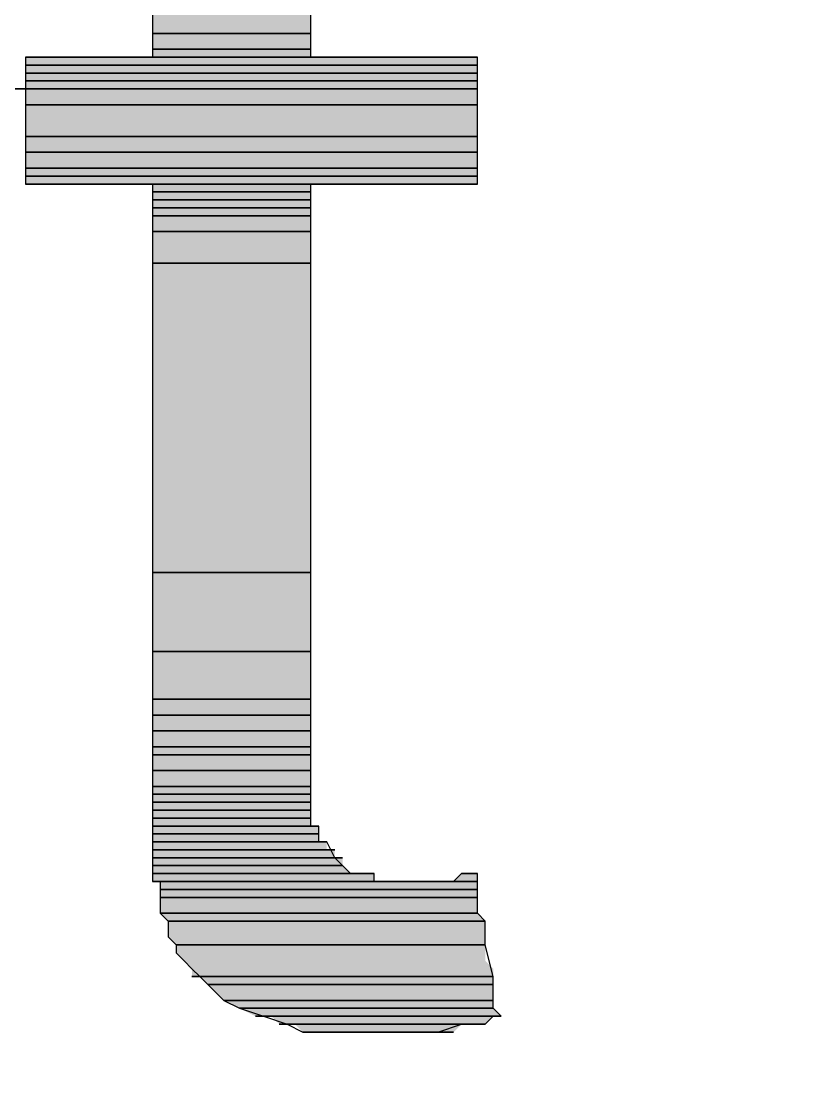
# Model space of a CAD drawing. Header units: millimetres. Extents: x 7018 to 13530, y 4187 to 5692.
# Drawn here: x 11185 to 11189.48, y 4961.71 to 4967.84 of the extents above; entities that cross this region are included whole.
import ezdxf

# ---------------------------------------------------------------- set-up
doc = ezdxf.new("R2010")
doc.units = ezdxf.units.MM
doc.layers.add('绘图', color=7, linetype='Continuous')

# ---------------------------------------------------------------- blocks, each defined once
blk = doc.blocks.new('fr')
at = {"transparency": 33554559}
blk.add_hatch(color=256, dxfattribs=at).paths.add_polyline_path([(1523.7202, -437.3753), (1523.675, -437.4204), (1523.6299, -437.4204), (1523.6299, -437.4655), (1523.5848, -437.4655), (1523.4945, -437.5107), (1523.4494, -437.5558), (1523.3591, -437.6009), (1523.314, -437.6009), (1523.2237, -437.6912), (1523.1786, -437.6912), (1523.0432, -437.8266), (1522.9529, -437.8266), (1522.9078, -437.8717), (1522.8626, -437.8717), (1522.8626, -437.9168), (1522.8175, -437.9168), (1522.8175, -439.3159), (1522.0954, -439.3159), (1522.0954, -440.0381), (1522.8175, -440.0381), (1522.8175, -444.0097), (1522.8626, -444.0097), (1522.8626, -444.1902), (1522.9078, -444.2353), (1522.9078, -444.3256), (1522.9529, -444.3707), (1522.9529, -444.4159), (1523.0432, -444.5061), (1523.0432, -444.5513), (1523.0883, -444.5513), (1523.2237, -444.6867), (1523.4042, -444.7769), (1523.4945, -444.7769), (1523.5396, -444.8221), (1523.6299, -444.8221), (1523.675, -444.8672), (1524.5325, -444.8672), (1524.5777, -444.8221), (1524.7131, -444.8221), (1524.7582, -444.7769), (1524.8033, -444.7769), (1524.7582, -444.7318), (1524.7582, -444.5061), (1524.7131, -444.461), (1524.7131, -444.2353), (1524.6679, -444.1902), (1524.6679, -443.9646), (1524.5777, -443.9646), (1524.5325, -444.0097), (1524.0812, -444.0097), (1524.0812, -443.9646), (1523.9458, -443.9646), (1523.9007, -443.9194), (1523.9007, -443.8743), (1523.8555, -443.8743), (1523.8555, -443.8292), (1523.8104, -443.8292), (1523.8104, -443.784), (1523.7653, -443.784), (1523.7653, -443.6938), (1523.7202, -443.6938), (1523.7202, -440.0381), (1524.6679, -440.0381), (1524.6679, -439.3159), (1523.7202, -439.3159)])
for points in [[(1522.8175, -437.9168), (1522.8175, -439.3159), (1522.0954, -439.3159), (1522.0954, -440.0381), (1522.8175, -440.0381), (1522.8175, -444.0097), (1524.2617, -444.0097), (1524.0812, -444.0097), (1524.0812, -443.9646), (1523.9458, -443.9646), (1523.9007, -443.9194), (1523.8555, -443.8743), (1523.8104, -443.784), (1523.7653, -443.784), (1523.7653, -443.6938), (1523.7202, -443.6938), (1523.7202, -440.0381), (1524.2166, -440.0381), (1524.6679, -440.0381), (1524.6679, -439.3159), (1523.7202, -439.3159), (1523.7202, -437.3753)], [(1522.0503, -439.4965), (1522.0954, -439.4965), (1522.0503, -439.4965)]]:
    blk.add_lwpolyline(points)
for points in [[(1523.7202, -439.1805), (1522.8175, -439.1805)], [(1523.7202, -439.1805), (1522.8175, -439.1805)], [(1523.7202, -439.2708), (1522.8175, -439.2708)], [(1523.7202, -439.2708), (1522.8175, -439.2708)], [(1523.7202, -439.2708), (1522.8175, -439.2708)], [(1523.7202, -439.2708), (1522.8175, -439.2708)], [(1523.7202, -439.2708), (1522.8175, -439.2708)], [(1523.7202, -439.2708), (1522.8175, -439.2708)], [(1523.7202, -439.2708), (1522.8175, -439.2708)], [(1523.7202, -439.2708), (1522.8175, -439.2708)], [(1522.1405, -439.3159), (1522.0954, -439.3159)], [(1524.6679, -439.3159), (1522.0954, -439.3159)], [(1524.6679, -439.3159), (1522.0954, -439.3159)], [(1524.6679, -439.3159), (1522.0954, -439.3159)], [(1524.6679, -439.3159), (1522.0954, -439.3159)], [(1524.6679, -439.3159), (1522.0954, -439.3159)], [(1524.6679, -439.3159), (1522.0954, -439.3159)], [(1524.6679, -439.3159), (1522.0954, -439.3159)], [(1524.6679, -439.3159), (1522.0954, -439.3159)], [(1524.6679, -439.3159), (1522.0954, -439.3159)], [(1524.6679, -439.3159), (1522.0954, -439.3159)], [(1524.6679, -439.3159), (1522.0954, -439.3159)], [(1524.6679, -439.3159), (1522.0954, -439.3159)], [(1524.6679, -439.3611), (1522.0954, -439.3611)], [(1524.6679, -439.3611), (1522.0954, -439.3611)], [(1524.6679, -439.3611), (1522.0954, -439.3611)], [(1524.6679, -439.3611), (1522.0954, -439.3611)], [(1524.6679, -439.3611), (1522.0954, -439.3611)], [(1524.6679, -439.3611), (1522.0954, -439.3611)], [(1522.1857, -439.3159), (1522.1405, -439.3159)], [(1522.2308, -439.3159), (1522.1857, -439.3159)], [(1522.2759, -439.3159), (1522.2308, -439.3159)], [(1522.3662, -439.3159), (1522.2759, -439.3159)], [(1522.5467, -439.3159), (1522.3662, -439.3159)], [(1522.637, -439.3159), (1522.5467, -439.3159)], [(1522.6821, -439.3159), (1522.637, -439.3159)], [(1522.7272, -439.3159), (1522.6821, -439.3159)], [(1522.7724, -439.3159), (1522.7272, -439.3159)], [(1522.8175, -439.3159), (1522.7724, -439.3159), (1523.7202, -439.3159)], [(1523.7202, -439.3159), (1522.7724, -439.3159)], [(1523.7202, -439.3159), (1522.7724, -439.3159)], [(1523.7202, -439.3159), (1522.8175, -439.3159)], [(1523.7202, -439.3159), (1522.8175, -439.3159)], [(1523.7202, -439.3159), (1522.8175, -439.3159)], [(1523.7653, -439.3159), (1523.7202, -439.3159)], [(1523.8104, -439.3159), (1523.7653, -439.3159)], [(1523.8555, -439.3159), (1523.8104, -439.3159)], [(1523.9007, -439.3159), (1523.8555, -439.3159)], [(1523.9458, -439.3159), (1523.9007, -439.3159)], [(1524.0361, -439.3159), (1523.9458, -439.3159)], [(1524.3069, -439.3159), (1524.0361, -439.3159)], [(1524.3971, -439.3159), (1524.3069, -439.3159)], [(1524.4423, -439.3159), (1524.3971, -439.3159)], [(1524.4874, -439.3159), (1524.4423, -439.3159)], [(1524.5325, -439.3159), (1524.4874, -439.3159)], [(1524.5777, -439.3159), (1524.5325, -439.3159)], [(1524.6228, -439.3159), (1524.5777, -439.3159)], [(1524.6679, -439.3159), (1524.6228, -439.3159)], [(1524.6679, -439.4062), (1522.0954, -439.4062)], [(1524.6679, -439.4062), (1522.0954, -439.4062)], [(1522.0954, -439.4965), (1520.3804, -439.4965)], [(1520.3804, -439.4965), (1522.0954, -439.4965)], [(1520.3804, -439.4965), (1522.0954, -439.4965), (1522.0503, -439.4965)], [(1524.6679, -439.4513), (1522.0954, -439.4513)], [(1524.6679, -439.4513), (1522.0954, -439.4513)], [(1524.6679, -439.4965), (1522.0954, -439.4965)], [(1524.6679, -439.4965), (1522.0954, -439.4965)], [(1524.6679, -439.5867), (1522.0954, -439.5867)], [(1524.6679, -439.5867), (1522.0954, -439.5867)], [(1524.6679, -439.7673), (1522.0954, -439.7673)], [(1524.6679, -439.7673), (1522.0954, -439.7673)], [(1524.6679, -439.8575), (1522.0954, -439.8575)], [(1524.6679, -439.8575), (1522.0954, -439.8575)], [(1524.6679, -439.9478), (1522.0954, -439.9478)], [(1524.6679, -439.9478), (1522.0954, -439.9478)], [(1524.6679, -439.9478), (1522.0954, -439.9478)], [(1524.6679, -439.9478), (1522.0954, -439.9478)], [(1524.6679, -439.9478), (1522.0954, -439.9478)], [(1524.6679, -439.9478), (1522.0954, -439.9478)], [(1524.6679, -439.9929), (1522.0954, -439.9929)], [(1524.6679, -439.9929), (1522.0954, -439.9929)], [(1524.6679, -439.9929), (1522.0954, -439.9929)], [(1524.6679, -439.9929), (1522.0954, -439.9929)], [(1524.6679, -439.9929), (1522.0954, -439.9929)], [(1524.6679, -439.9929), (1522.0954, -439.9929)], [(1524.6679, -440.0381), (1522.0954, -440.0381)], [(1524.6679, -440.0381), (1522.0954, -440.0381)], [(1524.6679, -440.0381), (1522.0954, -440.0381)], [(1524.6679, -440.0381), (1522.0954, -440.0381)], [(1524.6679, -440.0381), (1522.0954, -440.0381)], [(1524.6679, -440.0381), (1522.0954, -440.0381)], [(1524.6679, -440.0381), (1522.0954, -440.0381)], [(1524.6679, -440.0381), (1522.0954, -440.0381)], [(1522.1405, -440.0381), (1522.0954, -440.0381)], [(1522.1857, -440.0381), (1522.1405, -440.0381)], [(1522.2308, -440.0381), (1522.1857, -440.0381)], [(1522.3211, -440.0381), (1522.2308, -440.0381)], [(1522.4113, -440.0381), (1522.3211, -440.0381)], [(1522.5918, -440.0381), (1522.4113, -440.0381)], [(1522.6821, -440.0381), (1522.5918, -440.0381)], [(1522.7272, -440.0381), (1522.6821, -440.0381)], [(1522.7724, -440.0381), (1522.7272, -440.0381)], [(1523.7202, -440.0381), (1522.7724, -440.0381)], [(1523.7202, -440.0381), (1522.7724, -440.0381)], [(1522.7724, -440.0381), (1523.7202, -440.0381)], [(1523.7202, -440.0381), (1522.7724, -440.0381)], [(1523.7202, -440.0381), (1522.8175, -440.0381)], [(1523.7202, -440.0381), (1522.8175, -440.0381)], [(1523.7202, -440.0381), (1522.8175, -440.0381)], [(1523.7202, -440.0381), (1522.8175, -440.0381)], [(1523.7202, -440.0381), (1522.8175, -440.0381)], [(1523.7202, -440.0381), (1522.8175, -440.0381)], [(1523.7202, -440.0381), (1522.8175, -440.0381)], [(1523.7202, -440.0381), (1522.8175, -440.0381)], [(1523.7653, -440.0381), (1523.7202, -440.0381)], [(1523.8104, -440.0381), (1523.7653, -440.0381)], [(1523.8555, -440.0381), (1523.8104, -440.0381)], [(1523.9007, -440.0381), (1523.8555, -440.0381)], [(1523.9909, -440.0381), (1523.9007, -440.0381)], [(1524.1263, -440.0381), (1523.9909, -440.0381)], [(1524.2166, -440.0381), (1524.1263, -440.0381)], [(1524.352, -440.0381), (1524.2166, -440.0381)], [(1524.4423, -440.0381), (1524.352, -440.0381)], [(1524.4874, -440.0381), (1524.4423, -440.0381)], [(1524.5325, -440.0381), (1524.4874, -440.0381)], [(1524.5777, -440.0381), (1524.5325, -440.0381)], [(1524.6228, -440.0381), (1524.5777, -440.0381)], [(1524.6679, -440.0381), (1524.6228, -440.0381)], [(1523.7202, -440.0832), (1522.8175, -440.0832)], [(1523.7202, -440.0832), (1522.8175, -440.0832)], [(1523.7202, -440.0832), (1522.8175, -440.0832)], [(1523.7202, -440.0832), (1522.8175, -440.0832)], [(1523.7202, -440.1283), (1522.8175, -440.1283)], [(1523.7202, -440.1283), (1522.8175, -440.1283)], [(1523.7202, -440.1735), (1522.8175, -440.1735)], [(1523.7202, -440.1735), (1522.8175, -440.1735)], [(1523.7202, -440.2186), (1522.8175, -440.2186)], [(1523.7202, -440.2186), (1522.8175, -440.2186)], [(1523.7202, -440.3088), (1522.8175, -440.3088)], [(1523.7202, -440.3088), (1522.8175, -440.3088)], [(1523.7202, -440.4894), (1522.8175, -440.4894)], [(1523.7202, -440.4894), (1522.8175, -440.4894)], [(1523.7202, -442.2495), (1522.8175, -442.2495)], [(1523.7202, -442.2495), (1522.8175, -442.2495)], [(1523.7202, -442.7009), (1522.8175, -442.7009)], [(1523.7202, -442.7009), (1522.8175, -442.7009)], [(1523.7202, -442.9716), (1522.8175, -442.9716)], [(1523.7202, -442.9716), (1522.8175, -442.9716)], [(1523.7202, -443.0619), (1522.8175, -443.0619)], [(1523.7202, -443.0619), (1522.8175, -443.0619)], [(1523.7202, -443.1522), (1522.8175, -443.1522)], [(1523.7202, -443.1522), (1522.8175, -443.1522)], [(1523.7202, -443.2424), (1522.8175, -443.2424)], [(1523.7202, -443.2424), (1522.8175, -443.2424)], [(1523.7202, -443.2424), (1522.8175, -443.2424)], [(1523.7202, -443.2424), (1522.8175, -443.2424)], [(1523.7202, -443.2424), (1522.8175, -443.2424)], [(1523.7202, -443.2424), (1522.8175, -443.2424)], [(1523.7202, -443.2424), (1522.8175, -443.2424)], [(1523.7202, -443.2424), (1522.8175, -443.2424)], [(1523.7202, -443.2424), (1522.8175, -443.2424)], [(1523.7202, -443.2424), (1522.8175, -443.2424)], [(1523.7202, -443.2876), (1522.8175, -443.2876)], [(1523.7202, -443.2876), (1522.8175, -443.2876)], [(1523.7202, -443.2876), (1522.8175, -443.2876)], [(1523.7202, -443.2876), (1522.8175, -443.2876)], [(1523.7202, -443.3778), (1522.8175, -443.3778)], [(1523.7202, -443.3778), (1522.8175, -443.3778)], [(1523.7202, -443.4681), (1522.8175, -443.4681)], [(1523.7202, -443.4681), (1522.8175, -443.4681)], [(1523.7202, -443.4681), (1522.8175, -443.4681)], [(1523.7202, -443.4681), (1522.8175, -443.4681)], [(1523.7202, -443.5132), (1522.8175, -443.5132)], [(1523.7202, -443.5132), (1522.8175, -443.5132)], [(1523.7202, -443.5132), (1522.8175, -443.5132)], [(1523.7202, -443.5132), (1522.8175, -443.5132)], [(1523.7202, -443.5132), (1522.8175, -443.5132)], [(1523.7202, -443.5132), (1522.8175, -443.5132)], [(1523.7202, -443.5132), (1522.8175, -443.5132)], [(1523.7202, -443.5132), (1522.8175, -443.5132)], [(1523.7202, -443.5584), (1522.8175, -443.5584)], [(1523.7202, -443.5584), (1522.8175, -443.5584)], [(1523.7202, -443.5584), (1522.8175, -443.5584)], [(1523.7202, -443.5584), (1522.8175, -443.5584)], [(1523.7202, -443.6035), (1522.8175, -443.6035)], [(1523.7202, -443.6035), (1522.8175, -443.6035)], [(1523.7202, -443.6035), (1522.8175, -443.6035)], [(1523.7202, -443.6035), (1522.8175, -443.6035)], [(1523.7202, -443.6035), (1522.8175, -443.6035)], [(1523.7202, -443.6035), (1522.8175, -443.6035)], [(1523.7202, -443.6035), (1522.8175, -443.6035)], [(1523.7202, -443.6035), (1522.8175, -443.6035)], [(1523.7202, -443.6035), (1522.8175, -443.6035)], [(1523.7202, -443.6035), (1522.8175, -443.6035)], [(1523.7202, -443.6486), (1522.8175, -443.6486)], [(1523.7202, -443.6486), (1522.8175, -443.6486)], [(1523.7202, -443.6486), (1522.8175, -443.6486)], [(1523.7202, -443.6486), (1522.8175, -443.6486)], [(1523.7653, -443.6938), (1522.8175, -443.6938)], [(1522.8175, -443.6938), (1523.7653, -443.6938)], [(1523.7653, -443.6938), (1522.8175, -443.6938)], [(1523.7653, -443.6938), (1522.8175, -443.6938)], [(1523.7653, -443.6938), (1522.8175, -443.6938)], [(1523.7653, -443.6938), (1522.8175, -443.6938)], [(1523.7653, -443.6938), (1522.8175, -443.6938)], [(1523.7653, -443.6938), (1522.8175, -443.6938)], [(1523.7653, -443.7389), (1522.8175, -443.7389)], [(1523.7653, -443.7389), (1522.8175, -443.7389)], [(1523.7653, -443.7389), (1522.8175, -443.7389)], [(1523.7653, -443.7389), (1522.8175, -443.7389)], [(1523.7653, -443.784), (1522.8175, -443.784)], [(1523.7653, -443.784), (1522.8175, -443.784)], [(1523.7653, -443.784), (1522.8175, -443.784)], [(1523.7653, -443.784), (1522.8175, -443.784)], [(1523.7653, -443.784), (1522.8175, -443.784)], [(1523.7653, -443.784), (1522.8175, -443.784)], [(1523.8104, -443.784), (1522.8175, -443.784)], [(1522.8175, -443.784), (1523.8104, -443.784)], [(1523.8104, -443.784), (1522.8175, -443.784)], [(1523.8104, -443.784), (1522.8175, -443.784)], [(1523.8104, -443.784), (1522.8175, -443.784)], [(1523.8104, -443.784), (1522.8175, -443.784)], [(1523.8104, -443.8292), (1522.8175, -443.8292)], [(1523.8104, -443.8292), (1522.8175, -443.8292)], [(1523.8104, -443.8292), (1522.8175, -443.8292)], [(1523.8104, -443.8292), (1522.8175, -443.8292)], [(1523.8104, -443.8292), (1522.8175, -443.8292)], [(1523.8104, -443.8292), (1522.8175, -443.8292)], [(1523.8555, -443.8292), (1522.8175, -443.8292)], [(1522.8175, -443.8292), (1523.8555, -443.8292)], [(1523.9007, -443.8743), (1522.8175, -443.8743)], [(1522.8175, -443.8743), (1523.9007, -443.8743)], [(1523.9007, -443.9194), (1522.8175, -443.9194)], [(1523.9007, -443.9194), (1522.8175, -443.9194)], [(1523.9007, -443.9194), (1522.8175, -443.9194)], [(1523.9007, -443.9194), (1522.8175, -443.9194)], [(1523.9007, -443.9194), (1522.8175, -443.9194)], [(1523.9007, -443.9194), (1522.8175, -443.9194)], [(1523.9007, -443.9194), (1522.8175, -443.9194)], [(1523.9007, -443.9194), (1522.8175, -443.9194)], [(1523.9007, -443.9194), (1522.8175, -443.9194)], [(1523.9007, -443.9194), (1522.8175, -443.9194)], [(1523.9458, -443.9646), (1522.8175, -443.9646)], [(1523.9458, -443.9646), (1522.8175, -443.9646)], [(1523.9458, -443.9646), (1522.8175, -443.9646)], [(1523.9458, -443.9646), (1522.8175, -443.9646)], [(1523.9458, -443.9646), (1522.8175, -443.9646)], [(1523.9458, -443.9646), (1522.8175, -443.9646)], [(1523.9458, -443.9646), (1522.8175, -443.9646)], [(1523.9458, -443.9646), (1522.8175, -443.9646)], [(1523.9909, -443.9646), (1522.8175, -443.9646)], [(1522.8175, -443.9646), (1523.9909, -443.9646)], [(1524.0361, -443.9646), (1522.8175, -443.9646)], [(1522.8175, -443.9646), (1524.0361, -443.9646)], [(1524.0361, -443.9646), (1522.8175, -443.9646)], [(1524.0361, -443.9646), (1522.8175, -443.9646)], [(1524.0361, -443.9646), (1522.8175, -443.9646)], [(1524.0361, -443.9646), (1522.8175, -443.9646)], [(1524.0812, -443.9646), (1522.8175, -443.9646)], [(1522.8175, -443.9646), (1524.0812, -443.9646)], [(1524.0812, -443.9646), (1522.8175, -443.9646)], [(1524.0812, -443.9646), (1522.8175, -443.9646)], [(1524.0812, -443.9646), (1522.8175, -443.9646)], [(1524.0812, -443.9646), (1522.8175, -443.9646)], [(1524.0812, -443.9646), (1522.8175, -443.9646)], [(1524.0812, -443.9646), (1522.8175, -443.9646)], [(1524.6679, -443.9646), (1524.5777, -443.9646), (1524.5325, -444.0097), (1522.8626, -444.0097), (1522.8626, -444.1902), (1522.9078, -444.2353), (1522.9078, -444.3256), (1522.9529, -444.3707), (1522.9529, -444.4159), (1522.998, -444.461), (1523.0432, -444.5061), (1523.0883, -444.5513), (1523.1334, -444.5964), (1523.2237, -444.6867), (1523.314, -444.7318), (1523.4494, -444.7769), (1523.5848, -444.8221), (1523.675, -444.8672), (1524.4423, -444.8672), (1524.5777, -444.8221), (1524.7131, -444.8221), (1524.7582, -444.7769), (1524.8033, -444.7769), (1524.7582, -444.7318), (1524.7582, -444.5513), (1524.7131, -444.3707), (1524.7131, -444.2353), (1524.6679, -444.1902)], [(1524.6228, -443.9646), (1524.5777, -443.9646), (1524.6679, -443.9646)], [(1524.6679, -443.9646), (1524.5777, -443.9646)], [(1524.6679, -443.9646), (1524.5777, -443.9646)], [(1524.6679, -443.9646), (1524.6228, -443.9646)], [(1524.6679, -443.9646), (1524.6228, -443.9646)], [(1524.6679, -443.9646), (1524.6228, -443.9646)], [(1524.6679, -443.9646), (1524.6228, -443.9646)], [(1524.6679, -443.9646), (1524.6228, -443.9646)], [(1524.6679, -443.9646), (1524.6228, -443.9646)], [(1524.0812, -444.0097), (1522.8175, -444.0097)], [(1524.0812, -444.0097), (1522.8175, -444.0097)], [(1524.0812, -444.0097), (1522.8175, -444.0097)], [(1524.0812, -444.0097), (1522.8175, -444.0097)], [(1524.0812, -444.0097), (1522.8175, -444.0097)], [(1524.0812, -444.0097), (1522.8175, -444.0097)], [(1524.0812, -444.0097), (1522.8175, -444.0097)], [(1524.0812, -444.0097), (1522.8175, -444.0097)], [(1524.0812, -444.0097), (1522.8175, -444.0097)], [(1524.0812, -444.0097), (1522.8175, -444.0097)], [(1524.0812, -444.0097), (1522.8175, -444.0097)], [(1524.0812, -444.0097), (1522.8175, -444.0097)], [(1524.1263, -444.0097), (1522.8175, -444.0097)], [(1522.8175, -444.0097), (1524.1263, -444.0097)], [(1524.1263, -444.0097), (1522.8175, -444.0097)], [(1524.1263, -444.0097), (1522.8175, -444.0097)], [(1524.1263, -444.0097), (1522.8175, -444.0097)], [(1524.1263, -444.0097), (1522.8175, -444.0097)], [(1524.1263, -444.0097), (1522.8175, -444.0097)], [(1524.1263, -444.0097), (1522.8175, -444.0097)], [(1524.1263, -444.0097), (1522.8175, -444.0097)], [(1524.1263, -444.0097), (1522.8175, -444.0097)], [(1524.1263, -444.0097), (1522.8175, -444.0097)], [(1524.1263, -444.0097), (1522.8175, -444.0097)], [(1524.1263, -444.0097), (1522.8175, -444.0097)], [(1524.1263, -444.0097), (1522.8175, -444.0097)], [(1524.1263, -444.0097), (1522.8175, -444.0097)], [(1524.1263, -444.0097), (1522.8175, -444.0097)], [(1524.1263, -444.0097), (1522.8175, -444.0097)], [(1524.1263, -444.0097), (1522.8175, -444.0097)], [(1524.1715, -444.0097), (1522.8175, -444.0097)], [(1522.8175, -444.0097), (1524.1715, -444.0097)], [(1524.1715, -444.0097), (1522.8175, -444.0097)], [(1524.1715, -444.0097), (1522.8175, -444.0097)], [(1524.1715, -444.0097), (1522.8175, -444.0097)], [(1524.1715, -444.0097), (1522.8175, -444.0097)], [(1524.2166, -444.0097), (1522.8175, -444.0097)], [(1522.8175, -444.0097), (1524.2166, -444.0097)], [(1524.2166, -444.0097), (1522.8175, -444.0097)], [(1524.2166, -444.0097), (1522.8175, -444.0097)], [(1524.2166, -444.0097), (1522.8175, -444.0097)], [(1524.2166, -444.0097), (1522.8175, -444.0097)], [(1524.2166, -444.0097), (1522.8175, -444.0097)], [(1524.2166, -444.0097), (1522.8175, -444.0097)], [(1524.2617, -444.0097), (1522.8175, -444.0097)], [(1522.8175, -444.0097), (1524.2617, -444.0097)], [(1524.2617, -444.0097), (1522.8175, -444.0097)], [(1524.2617, -444.0097), (1522.8175, -444.0097)], [(1524.2617, -444.0097), (1522.8175, -444.0097)], [(1524.2617, -444.0097), (1522.8175, -444.0097)], [(1524.2617, -444.0097), (1522.8175, -444.0097)], [(1524.2617, -444.0097), (1522.8175, -444.0097)], [(1524.2617, -444.0097), (1522.8175, -444.0097)], [(1524.2617, -444.0097), (1522.8175, -444.0097)], [(1524.2617, -444.0097), (1522.8175, -444.0097)], [(1524.2617, -444.0097), (1522.8175, -444.0097)], [(1524.2166, -444.0097), (1522.8175, -444.0097)], [(1522.8175, -444.0097), (1524.2617, -444.0097), (1524.2166, -444.0097)], [(1524.2166, -444.0097), (1522.8175, -444.0097)], [(1524.2166, -444.0097), (1522.8175, -444.0097)], [(1524.2166, -444.0097), (1522.8175, -444.0097)], [(1524.2166, -444.0097), (1522.8175, -444.0097)], [(1524.2166, -444.0097), (1522.8175, -444.0097)], [(1524.2166, -444.0097), (1522.8175, -444.0097)], [(1524.1715, -444.0097), (1522.8175, -444.0097)], [(1522.8175, -444.0097), (1524.2166, -444.0097), (1524.1715, -444.0097)], [(1524.1715, -444.0097), (1522.8175, -444.0097)], [(1524.1715, -444.0097), (1522.8175, -444.0097)], [(1524.1715, -444.0097), (1522.8175, -444.0097)], [(1524.1715, -444.0097), (1522.8175, -444.0097)], [(1524.1263, -444.0097), (1522.8175, -444.0097)], [(1522.8175, -444.0097), (1524.1715, -444.0097), (1524.1263, -444.0097)], [(1524.1263, -444.0097), (1522.8175, -444.0097)], [(1524.1263, -444.0097), (1522.8175, -444.0097)], [(1524.0812, -444.0097), (1522.8175, -444.0097)], [(1522.8175, -444.0097), (1524.1263, -444.0097), (1524.0812, -444.0097)], [(1524.0361, -444.0097), (1522.8175, -444.0097)], [(1522.8175, -444.0097), (1524.0812, -444.0097), (1524.0361, -444.0097)], [(1524.0361, -444.0097), (1522.8175, -444.0097)], [(1524.0361, -444.0097), (1522.8175, -444.0097)], [(1523.9909, -444.0097), (1522.8175, -444.0097)], [(1522.8175, -444.0097), (1524.0361, -444.0097), (1523.9909, -444.0097)], [(1523.9458, -444.0097), (1522.8175, -444.0097)], [(1522.8175, -444.0097), (1523.9909, -444.0097), (1523.9458, -444.0097)], [(1523.9007, -444.0097), (1522.8175, -444.0097)], [(1522.8175, -444.0097), (1523.9458, -444.0097), (1523.9007, -444.0097)], [(1523.8555, -444.0097), (1522.8175, -444.0097)], [(1522.8175, -444.0097), (1523.9007, -444.0097), (1523.8555, -444.0097)], [(1523.8104, -444.0097), (1522.8175, -444.0097)], [(1522.8175, -444.0097), (1523.8555, -444.0097), (1523.8104, -444.0097)], [(1523.8104, -444.0097), (1522.8175, -444.0097)], [(1523.8104, -444.0097), (1522.8175, -444.0097)], [(1523.7202, -444.0097), (1522.8175, -444.0097)], [(1522.8175, -444.0097), (1523.8104, -444.0097), (1523.7202, -444.0097)], [(1523.5396, -444.0097), (1522.8175, -444.0097)], [(1522.8175, -444.0097), (1523.7202, -444.0097), (1523.5396, -444.0097)], [(1523.4042, -444.0097), (1522.8175, -444.0097)], [(1522.8175, -444.0097), (1523.5396, -444.0097), (1523.4042, -444.0097)], [(1522.8175, -444.0097), (1523.314, -444.0097)], [(1522.8175, -444.0097), (1523.4042, -444.0097), (1523.314, -444.0097)], [(1523.2688, -444.0097), (1522.8626, -444.0097)], [(1522.8626, -444.0097), (1523.314, -444.0097), (1523.2688, -444.0097)], [(1523.2237, -444.0097), (1522.8626, -444.0097)], [(1522.8626, -444.0097), (1523.2688, -444.0097), (1523.2237, -444.0097)], [(1523.1786, -444.0097), (1522.8626, -444.0097)], [(1522.8626, -444.0097), (1523.2237, -444.0097), (1523.1786, -444.0097)], [(1523.1334, -444.0097), (1522.8626, -444.0097)], [(1522.8626, -444.0097), (1523.1786, -444.0097), (1523.1334, -444.0097)], [(1523.0432, -444.0097), (1522.8626, -444.0097)], [(1522.8626, -444.0097), (1523.1334, -444.0097), (1523.0432, -444.0097)], [(1523.0432, -444.0097), (1522.8626, -444.0097)], [(1523.0432, -444.0097), (1522.8626, -444.0097)], [(1522.998, -444.0097), (1522.8626, -444.0097)], [(1522.8626, -444.0097), (1523.0432, -444.0097), (1522.998, -444.0097)], [(1522.998, -444.0097), (1522.8626, -444.0097)], [(1522.998, -444.0097), (1522.8626, -444.0097)], [(1522.9529, -444.0097), (1522.8626, -444.0097)], [(1522.8626, -444.0097), (1522.998, -444.0097), (1522.9529, -444.0097)], [(1522.9529, -444.0097), (1522.8626, -444.0097)], [(1522.9529, -444.0097), (1522.8626, -444.0097)], [(1522.9529, -444.0097), (1522.8626, -444.0097)], [(1522.9529, -444.0097), (1522.8626, -444.0097)], [(1522.9078, -444.0097), (1522.8626, -444.0097)], [(1522.8626, -444.0097), (1522.9529, -444.0097), (1522.9078, -444.0097)], [(1522.9078, -444.0097), (1522.8626, -444.0097)], [(1522.9078, -444.0097), (1522.8626, -444.0097)], [(1522.9078, -444.0097), (1522.8626, -444.0097)], [(1522.9078, -444.0097), (1522.8626, -444.0097), (1524.6679, -444.0097)], [(1524.6679, -444.0097), (1522.8626, -444.0097)], [(1524.6679, -444.0097), (1522.8626, -444.0097)], [(1524.6679, -444.0097), (1522.8626, -444.0097)], [(1524.6679, -444.0097), (1522.8626, -444.0097)], [(1524.6679, -444.0097), (1522.8626, -444.0097)], [(1524.6679, -444.0097), (1522.8626, -444.0097)], [(1524.6679, -444.0097), (1522.8626, -444.0097)], [(1524.6679, -444.0097), (1522.8626, -444.0097)], [(1524.6679, -444.0097), (1522.8626, -444.0097)], [(1524.6679, -444.0097), (1522.8626, -444.0097)], [(1524.6679, -444.0097), (1522.8626, -444.0097)], [(1524.6679, -444.0097), (1522.8626, -444.0097)], [(1524.6679, -444.0097), (1522.8626, -444.0097)], [(1524.6679, -444.0097), (1522.8626, -444.0097)], [(1522.9529, -444.0097), (1522.9078, -444.0097), (1524.6679, -444.0097)], [(1524.6679, -444.0097), (1522.9078, -444.0097)], [(1524.6679, -444.0097), (1522.9078, -444.0097)], [(1524.6679, -444.0097), (1522.9078, -444.0097)], [(1522.998, -444.0097), (1522.9529, -444.0097), (1524.6679, -444.0097)], [(1524.6679, -444.0097), (1522.9529, -444.0097)], [(1524.6679, -444.0097), (1522.9529, -444.0097)], [(1524.6679, -444.0097), (1522.9529, -444.0097)], [(1524.6679, -444.0097), (1522.9529, -444.0097)], [(1524.6679, -444.0097), (1522.9529, -444.0097)], [(1523.0432, -444.0097), (1522.998, -444.0097), (1524.6679, -444.0097)], [(1524.6679, -444.0097), (1522.998, -444.0097)], [(1524.6679, -444.0097), (1522.998, -444.0097)], [(1524.6679, -444.0097), (1522.998, -444.0097)], [(1523.1334, -444.0097), (1523.0432, -444.0097), (1524.6679, -444.0097)], [(1524.6679, -444.0097), (1523.0432, -444.0097)], [(1524.6679, -444.0097), (1523.0432, -444.0097)], [(1524.6679, -444.0097), (1523.0432, -444.0097)], [(1523.1786, -444.0097), (1523.1334, -444.0097), (1524.6679, -444.0097)], [(1524.6679, -444.0097), (1523.1334, -444.0097)], [(1523.2237, -444.0097), (1523.1786, -444.0097), (1524.6679, -444.0097)], [(1524.6679, -444.0097), (1523.1786, -444.0097)], [(1523.2688, -444.0097), (1523.2237, -444.0097), (1524.6679, -444.0097)], [(1524.6679, -444.0097), (1523.2237, -444.0097)], [(1523.314, -444.0097), (1523.2688, -444.0097), (1524.6679, -444.0097)], [(1524.6679, -444.0097), (1523.2688, -444.0097)], [(1523.4042, -444.0097), (1523.314, -444.0097), (1524.6679, -444.0097)], [(1524.6679, -444.0097), (1523.314, -444.0097)], [(1523.5396, -444.0097), (1523.4042, -444.0097), (1524.6679, -444.0097)], [(1524.6679, -444.0097), (1523.4042, -444.0097)], [(1523.7202, -444.0097), (1523.5396, -444.0097), (1524.6679, -444.0097)], [(1524.6679, -444.0097), (1523.5396, -444.0097)], [(1523.8104, -444.0097), (1523.7202, -444.0097), (1524.6679, -444.0097)], [(1524.6679, -444.0097), (1523.7202, -444.0097)], [(1523.8555, -444.0097), (1523.8104, -444.0097), (1524.6679, -444.0097)], [(1524.6679, -444.0097), (1523.8104, -444.0097)], [(1524.6679, -444.0097), (1523.8104, -444.0097)], [(1524.6679, -444.0097), (1523.8104, -444.0097)], [(1523.9007, -444.0097), (1523.8555, -444.0097), (1524.6679, -444.0097)], [(1524.6679, -444.0097), (1523.8555, -444.0097)], [(1523.9458, -444.0097), (1523.9007, -444.0097), (1524.6679, -444.0097)], [(1524.6679, -444.0097), (1523.9007, -444.0097)], [(1523.9909, -444.0097), (1523.9458, -444.0097), (1524.6679, -444.0097)], [(1524.6679, -444.0097), (1523.9458, -444.0097)], [(1524.0361, -444.0097), (1523.9909, -444.0097), (1524.6679, -444.0097)], [(1524.6679, -444.0097), (1523.9909, -444.0097)], [(1524.0812, -444.0097), (1524.0361, -444.0097), (1524.6679, -444.0097)], [(1524.6679, -444.0097), (1524.0361, -444.0097)], [(1524.6679, -444.0097), (1524.0361, -444.0097)], [(1524.6679, -444.0097), (1524.0361, -444.0097)], [(1524.1263, -444.0097), (1524.0812, -444.0097), (1524.6679, -444.0097)], [(1524.6679, -444.0097), (1524.0812, -444.0097)], [(1524.1715, -444.0097), (1524.1263, -444.0097), (1524.6679, -444.0097)], [(1524.6679, -444.0097), (1524.1263, -444.0097)], [(1524.6679, -444.0097), (1524.1263, -444.0097)], [(1524.6679, -444.0097), (1524.1263, -444.0097)], [(1524.2166, -444.0097), (1524.1715, -444.0097), (1524.6679, -444.0097)], [(1524.6679, -444.0097), (1524.1715, -444.0097)], [(1524.6679, -444.0097), (1524.1715, -444.0097)], [(1524.6679, -444.0097), (1524.1715, -444.0097)], [(1524.6679, -444.0097), (1524.1715, -444.0097)], [(1524.6679, -444.0097), (1524.1715, -444.0097)], [(1524.2617, -444.0097), (1524.2166, -444.0097), (1524.6679, -444.0097)], [(1524.6679, -444.0097), (1524.2166, -444.0097)], [(1524.6679, -444.0097), (1524.2166, -444.0097)], [(1524.6679, -444.0097), (1524.2166, -444.0097)], [(1524.6679, -444.0097), (1524.2166, -444.0097)], [(1524.6679, -444.0097), (1524.2166, -444.0097)], [(1524.6679, -444.0097), (1524.2166, -444.0097)], [(1524.6679, -444.0097), (1524.2166, -444.0097)], [(1524.3069, -444.0097), (1524.2617, -444.0097), (1524.6679, -444.0097)], [(1524.6679, -444.0097), (1524.2617, -444.0097)], [(1524.6679, -444.0097), (1524.2617, -444.0097)], [(1524.6679, -444.0097), (1524.2617, -444.0097)], [(1524.6679, -444.0097), (1524.2617, -444.0097)], [(1524.6679, -444.0097), (1524.2617, -444.0097)], [(1524.6679, -444.0097), (1524.2617, -444.0097)], [(1524.6679, -444.0097), (1524.2617, -444.0097)], [(1524.6679, -444.0097), (1524.2617, -444.0097)], [(1524.6679, -444.0097), (1524.2617, -444.0097)], [(1524.6679, -444.0097), (1524.2617, -444.0097)], [(1524.6679, -444.0097), (1524.2617, -444.0097)], [(1524.6679, -444.0097), (1524.2617, -444.0097)], [(1524.6679, -444.0097), (1524.2617, -444.0097)], [(1524.6679, -444.0097), (1524.2617, -444.0097)], [(1524.6679, -444.0097), (1524.2617, -444.0097)], [(1524.352, -444.0097), (1524.3069, -444.0097), (1524.6679, -444.0097)], [(1524.6679, -444.0097), (1524.3069, -444.0097)], [(1524.6679, -444.0097), (1524.3069, -444.0097)], [(1524.6679, -444.0097), (1524.3069, -444.0097)], [(1524.3971, -444.0097), (1524.352, -444.0097), (1524.6679, -444.0097)], [(1524.6679, -444.0097), (1524.352, -444.0097)], [(1524.4423, -444.0097), (1524.3971, -444.0097), (1524.6679, -444.0097)], [(1524.6679, -444.0097), (1524.3971, -444.0097)], [(1524.6679, -444.0097), (1524.3971, -444.0097)], [(1524.6679, -444.0097), (1524.3971, -444.0097)], [(1524.6679, -444.0097), (1524.3971, -444.0097)], [(1524.6679, -444.0097), (1524.3971, -444.0097)], [(1524.6679, -444.0097), (1524.3971, -444.0097)], [(1524.6679, -444.0097), (1524.3971, -444.0097)], [(1524.4874, -444.0097), (1524.4423, -444.0097), (1524.6679, -444.0097)], [(1524.6679, -444.0097), (1524.4423, -444.0097)], [(1524.6679, -444.0097), (1524.4423, -444.0097)], [(1524.6679, -444.0097), (1524.4423, -444.0097)], [(1524.6679, -444.0097), (1524.4423, -444.0097)], [(1524.6679, -444.0097), (1524.4423, -444.0097)], [(1524.6679, -444.0097), (1524.4423, -444.0097)], [(1524.6679, -444.0097), (1524.4423, -444.0097)], [(1524.6679, -444.0097), (1524.4423, -444.0097)], [(1524.6679, -444.0097), (1524.4423, -444.0097)], [(1524.6679, -444.0097), (1524.4423, -444.0097)], [(1524.6679, -444.0097), (1524.4423, -444.0097)], [(1524.6679, -444.0097), (1524.4423, -444.0097)], [(1524.6679, -444.0097), (1524.4423, -444.0097)], [(1524.5325, -444.0097), (1524.4874, -444.0097), (1524.6679, -444.0097)], [(1524.6679, -444.0097), (1524.4874, -444.0097)], [(1524.6679, -444.0097), (1524.4874, -444.0097)], [(1524.6679, -444.0097), (1524.4874, -444.0097)], [(1524.6679, -444.0097), (1524.4874, -444.0097)], [(1524.6679, -444.0097), (1524.4874, -444.0097)], [(1524.6679, -444.0097), (1524.4874, -444.0097)], [(1524.6679, -444.0097), (1524.4874, -444.0097)], [(1524.6679, -444.0097), (1524.5325, -444.0097)], [(1524.6679, -444.0097), (1524.5325, -444.0097)], [(1524.6679, -444.0097), (1524.5325, -444.0097)], [(1524.6679, -444.0097), (1524.5325, -444.0097)], [(1524.6679, -444.0097), (1524.5325, -444.0097)], [(1524.6679, -444.0548), (1522.8626, -444.0548)], [(1524.6679, -444.0548), (1522.8626, -444.0548)], [(1524.6679, -444.0999), (1522.8626, -444.0999)], [(1524.6679, -444.0999), (1522.8626, -444.0999)], [(1524.6679, -444.1902), (1522.8626, -444.1902)], [(1524.6679, -444.1902), (1522.8626, -444.1902)], [(1524.6679, -444.1902), (1522.8626, -444.1902)], [(1524.6679, -444.1902), (1522.8626, -444.1902)], [(1524.7131, -444.2353), (1522.9078, -444.2353)], [(1524.7131, -444.2353), (1522.9078, -444.2353)], [(1524.7131, -444.3707), (1522.9529, -444.3707)], [(1524.7131, -444.3707), (1522.9529, -444.3707)], [(1523.0432, -444.5513), (1524.7582, -444.5513)], [(1524.7582, -444.5513), (1523.0432, -444.5513)], [(1524.7582, -444.5964), (1523.1334, -444.5964)], [(1524.7582, -444.5964), (1523.1334, -444.5964)], [(1524.7582, -444.6867), (1523.2237, -444.6867)], [(1524.7582, -444.6867), (1523.2237, -444.6867)], [(1524.7582, -444.7318), (1523.314, -444.7318)], [(1524.7582, -444.7318), (1523.314, -444.7318)], [(1523.4042, -444.7769), (1524.8033, -444.7769)], [(1524.8033, -444.7769), (1523.4042, -444.7769)], [(1524.8033, -444.7769), (1523.4494, -444.7769)], [(1524.8033, -444.7769), (1523.4494, -444.7769)], [(1523.4494, -444.7769), (1524.8033, -444.7769)], [(1524.8033, -444.7769), (1523.4494, -444.7769)], [(1524.8033, -444.7769), (1523.4945, -444.7769)], [(1524.8033, -444.7769), (1523.4945, -444.7769)], [(1524.8033, -444.7769), (1523.4945, -444.7769)], [(1524.8033, -444.7769), (1523.4945, -444.7769)], [(1524.7582, -444.7769), (1523.4945, -444.7769)], [(1523.4945, -444.7769), (1524.8033, -444.7769), (1524.7582, -444.7769)], [(1524.7582, -444.7769), (1523.4945, -444.7769)], [(1524.7582, -444.7769), (1523.4945, -444.7769)], [(1524.6679, -444.8221), (1523.5396, -444.8221)], [(1523.5396, -444.8221), (1524.7131, -444.8221), (1524.6679, -444.8221)], [(1523.5396, -444.8221), (1524.6679, -444.8221)], [(1524.6679, -444.8221), (1523.5396, -444.8221)], [(1524.6228, -444.8221), (1523.5848, -444.8221)], [(1523.5848, -444.8221), (1524.6679, -444.8221), (1524.6228, -444.8221)], [(1523.5848, -444.8221), (1524.6228, -444.8221)], [(1524.6228, -444.8221), (1523.5848, -444.8221)], [(1524.5777, -444.8221), (1523.6299, -444.8221)], [(1523.6299, -444.8221), (1524.6228, -444.8221), (1524.5777, -444.8221)], [(1524.5777, -444.8221), (1523.6299, -444.8221)], [(1524.5777, -444.8221), (1523.6299, -444.8221)], [(1524.5777, -444.8221), (1523.6299, -444.8221)], [(1524.5777, -444.8221), (1523.6299, -444.8221)], [(1523.675, -444.8672), (1524.4423, -444.8672)], [(1523.675, -444.8672), (1524.5325, -444.8672), (1524.4423, -444.8672)], [(1523.7653, -444.8672), (1524.352, -444.8672)], [(1523.7653, -444.8672), (1524.4423, -444.8672), (1524.352, -444.8672)], [(1523.8104, -444.8672), (1524.352, -444.8672)], [(1524.352, -444.8672), (1523.8104, -444.8672)], [(1523.8555, -444.8672), (1524.2166, -444.8672)], [(1523.8555, -444.8672), (1524.352, -444.8672), (1524.2166, -444.8672)], [(1523.9458, -444.8672), (1524.2166, -444.8672)], [(1524.2166, -444.8672), (1523.9458, -444.8672)], [(1523.9909, -444.8672), (1524.2166, -444.8672), (1524.0812, -444.8672)]]:
    blk.add_lwpolyline(points, close=True)

msp = doc.modelspace()

# ---------------------------------------------------------------- linework, layer by layer
at = {"layer": '绘图', "lineweight": 13, "ltscale": 0.2}
for centre, radius, start, end in [((11323.8505, 4624.6393), 437.4291, 88.543896, 88.543896), ((11323.8715, 4624.7467), 434.8291, 88.057821, 88.057821), ((11345.5927, 4624.7467), 434.8291, 88.057821, 88.057821), ((11348.3951, 4762.5035), 296.9, 89.340673, 89.340673), ((11326.6738, 4762.4468), 296.9, 89.340673, 89.340673)]:
    msp.add_arc(centre, radius, start, end, dxfattribs=at)

# ---------------------------------------------------------------- block references
at = {"color": 0}
msp.add_blockref('fr', (9662.9294, 5406.9565), dxfattribs=at)

doc.saveas('drawing.dxf')
